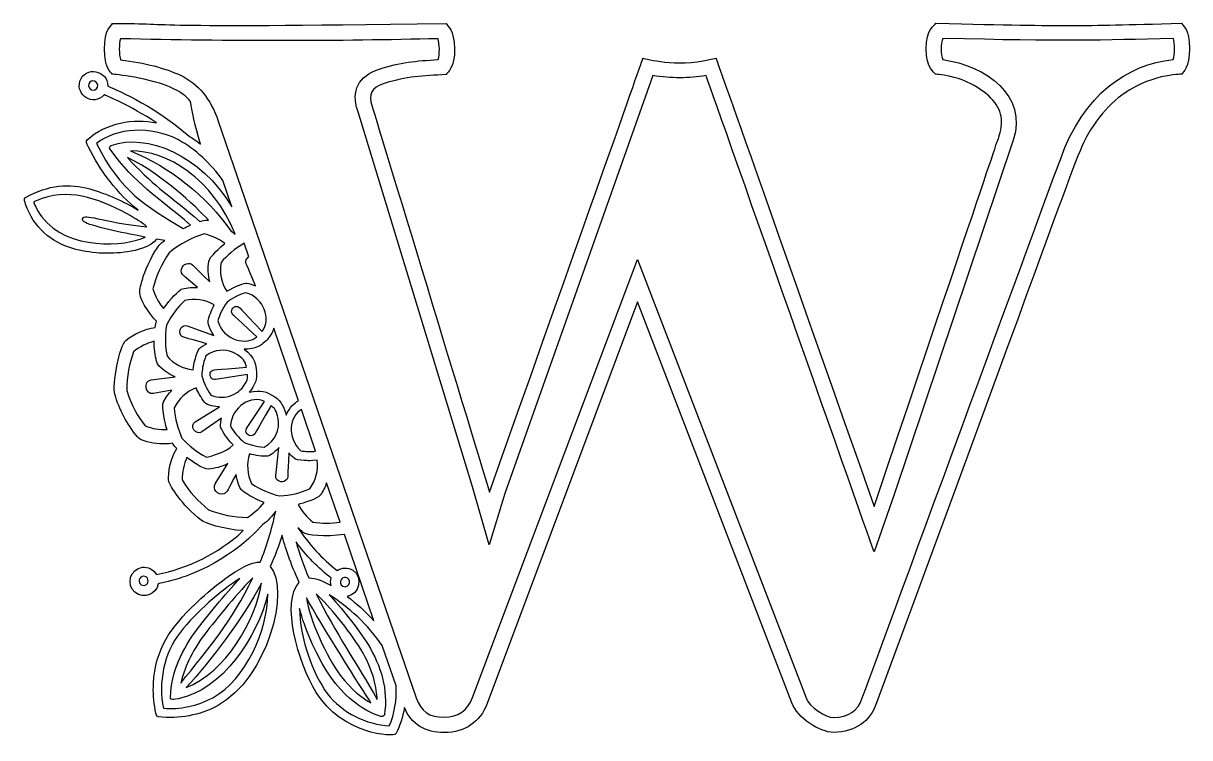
# Model space of a CAD drawing. Header units: millimetres. Extents: x -471 to 1551, y -2688 to 316.
# Drawn here: x 1215.4 to 1380.6, y -1614.5 to -1513.2 of the extents above; entities that cross this region are included whole.
import ezdxf

# ---------------------------------------------------------------- set-up
doc = ezdxf.new("R2010")
doc.units = ezdxf.units.MM
doc.header["$MEASUREMENT"] = 0
doc.layers.add('Layer 1', color=7, linetype='Continuous')

msp = doc.modelspace()

# ---------------------------------------------------------------- linework, layer by layer
at = {"layer": 'Layer 1', "color": 250}
for points, knots in [([(1379.4718, -1513.248), (1363.306, -1513.6457), (1365.3882, -1513.6925), (1344.6604, -1513.248), (1344.6604, -1513.248), (1344.4732, -1513.5288), (1343.3035, -1514.0668), (1343.3035, -1516.8742), (1343.3035, -1516.8742), (1343.3035, -1519.6581), (1344.4499, -1520.2196), (1344.6136, -1520.4535), (1344.6136, -1520.4535), (1344.8944, -1520.5237), (1348.8715, -1520.5705), (1352.1467, -1523.5416), (1352.1467, -1523.5416), (1353.9014, -1525.1325), (1354.3692, -1526.9105), (1353.644, -1529.1564), (1353.644, -1529.1564), (1353.5972, -1529.3201), (1354.8371, -1525.6004), (1335.9341, -1581.7009), (1335.9341, -1581.7009), (1312.3288, -1514.7686), (1313.5687, -1518.3246), (1313.522, -1518.1842), (1313.522, -1518.1842), (1313.522, -1518.1842), (1312.6095, -1518.3947), (1312.6095, -1518.3947), (1312.6095, -1518.3947), (1307.7668, -1519.4709), (1303.6962, -1518.2778), (1303.1815, -1518.2076), (1303.1815, -1518.2076), (1303.1347, -1518.348), (1304.3512, -1514.9089), (1281.4477, -1579.6655), (1281.4477, -1579.6655), (1280.8161, -1577.6301), (1265.9604, -1528.7586), (1264.8141, -1525.0154), (1264.8141, -1525.0154), (1264.2292, -1523.2607), (1264.6971, -1522.3717), (1266.4985, -1521.7868), (1266.4985, -1521.7868), (1269.7971, -1520.7107), (1271.926, -1520.7107), (1275.3183, -1520.5001), (1275.3183, -1520.5001), (1275.4821, -1520.196), (1276.5348, -1519.5644), (1276.488, -1516.8506), (1276.488, -1516.8506), (1276.4413, -1514.1367), (1275.4821, -1513.5987), (1275.2949, -1513.2712), (1275.2949, -1513.2712), (1229.9558, -1513.9029), (1238.2376, -1513.2712), (1228.0375, -1513.2712), (1228.0375, -1513.2712), (1227.8503, -1513.6221), (1226.8912, -1514.1134), (1226.8912, -1516.8973), (1226.8912, -1516.8973), (1226.8912, -1519.6345), (1227.8269, -1520.1726), (1227.9907, -1520.4534), (1227.9907, -1520.4534), (1228.248, -1520.5001), (1233.2311, -1520.8745), (1236.7871, -1522.5589), (1236.7871, -1522.5589), (1237.676, -1522.9801), (1238.4247, -1523.5649), (1239.1032, -1524.3136), (1239.1032, -1524.3136), (1239.2903, -1525.5535), (1239.6881, -1527.776), (1240.4834, -1530.3494), (1240.4834, -1530.3494), (1239.688, -1529.7178), (1239.3137, -1529.4838), (1238.8925, -1529.2265), (1238.8925, -1529.2265), (1233.4883, -1524.5475), (1227.9672, -1522.442), (1227.3589, -1522.1379), (1227.3589, -1522.1379), (1227.4524, -1519.8685), (1224.1304, -1519.237), (1223.4286, -1521.436), (1223.4286, -1521.436), (1222.7969, -1523.4713), (1225.347, -1525.0621), (1226.8442, -1523.3777), (1226.8442, -1523.3777), (1226.9144, -1523.4245), (1230.5406, -1524.8282), (1234.2603, -1527.3548), (1234.2603, -1527.3548), (1231.0318, -1526.6763), (1227.1249, -1527.3548), (1224.4345, -1529.7411), (1224.4345, -1529.7411), (1224.2006, -1529.9283), (1224.3643, -1530.209), (1224.6451, -1530.8173), (1224.6451, -1530.8173), (1226.2125, -1534.0224), (1228.8561, -1537.5784), (1231.6869, -1539.7073), (1231.6869, -1539.7073), (1229.6983, -1538.5142), (1227.2186, -1537.4146), (1224.8088, -1536.7128), (1224.8088, -1536.7128), (1222.0015, -1535.894), (1218.9368, -1536.1279), (1215.7317, -1537.9293), (1215.7317, -1537.9293), (1215.4042, -1538.1164), (1215.6849, -1538.5375), (1215.7317, -1538.8884), (1215.7317, -1538.8884), (1216.8547, -1542.1871), (1219.3579, -1544.2927), (1222.3992, -1545.1582), (1222.3992, -1545.1582), (1224.7386, -1545.8367), (1227.6396, -1546.0238), (1230.1428, -1545.6261), (1230.1428, -1545.6261), (1231.4295, -1545.4389), (1233.5351, -1544.9477), (1234.2603, -1543.8482), (1234.2603, -1543.8482), (1234.6581, -1543.9184), (1235.0558, -1543.9651), (1235.4301, -1544.0119), (1235.4301, -1544.0119), (1235.2429, -1544.1523), (1235.0791, -1544.2927), (1234.892, -1544.4331), (1234.892, -1544.4331), (1234.3071, -1544.9243), (1233.114, -1547.1937), (1232.5993, -1548.5739), (1232.5993, -1548.5739), (1232.1782, -1549.7203), (1231.8975, -1550.9134), (1231.8975, -1551.0303), (1231.8975, -1551.0303), (1231.8975, -1551.0303), (1231.8975, -1551.0303), (1231.8975, -1551.0303), (1231.8975, -1551.0303), (1231.8975, -1551.0303), (1231.8975, -1551.0303), (1231.8975, -1551.0303), (1231.8975, -1551.0303), (1231.6635, -1552.013), (1233.1842, -1554.4226), (1234.2838, -1555.4519), (1234.2838, -1555.4519), (1234.1668, -1555.6859), (1234.1434, -1555.99), (1234.0966, -1556.3409), (1234.0966, -1556.3409), (1232.5525, -1556.5749), (1231.102, -1557.2299), (1229.9557, -1558.1657), (1229.9557, -1558.1657), (1228.9965, -1558.8676), (1227.9906, -1564.5291), (1228.3649, -1565.8158), (1228.3649, -1565.8158), (1228.9965, -1567.9448), (1230.0727, -1570.0503), (1231.57, -1571.8517), (1231.57, -1571.8517), (1231.8273, -1572.1559), (1232.0144, -1572.2494), (1232.9269, -1572.5302), (1232.9269, -1572.5302), (1234.0966, -1572.8577), (1235.2897, -1572.9513), (1236.553, -1572.7641), (1236.553, -1572.7641), (1236.6466, -1572.9513), (1236.6934, -1573.0214), (1237.1379, -1573.4894), (1237.1379, -1573.4894), (1235.9448, -1575.5247), (1235.898, -1577.794), (1236.015, -1578.1917), (1236.015, -1578.1917), (1236.1554, -1578.7064), (1237.8398, -1581.5371), (1240.6237, -1583.6895), (1240.6237, -1583.6895), (1241.0449, -1584.0404), (1243.7353, -1584.9996), (1246.566, -1585.1399), (1246.566, -1585.1399), (1242.8462, -1588.5322), (1238.8457, -1590.4037), (1234.2603, -1591.3629), (1234.2603, -1591.3629), (1233.8626, -1590.661), (1233.0906, -1590.2165), (1232.2717, -1590.3335), (1232.2717, -1590.3335), (1230.5639, -1590.544), (1229.8854, -1592.7899), (1231.219, -1593.8661), (1231.219, -1593.8661), (1232.4824, -1594.8955), (1234.2837, -1594.1001), (1234.5176, -1592.6729), (1234.5176, -1592.6729), (1234.6581, -1592.6262), (1235.9448, -1592.4156), (1237.6292, -1591.8542), (1237.6292, -1591.8542), (1237.8164, -1591.7606), (1244.0861, -1590.0528), (1249.2798, -1584.321), (1249.2798, -1584.321), (1250.0518, -1583.7361), (1250.6601, -1583.0811), (1251.1514, -1582.3559), (1251.1514, -1582.3559), (1250.5899, -1584.9995), (1249.8647, -1587.4326), (1248.9757, -1589.5848), (1248.9757, -1589.5848), (1246.4491, -1589.4913), (1241.5128, -1593.8193), (1239.7816, -1595.5271), (1239.7816, -1595.5271), (1236.2724, -1598.8257), (1234.0967, -1601.9138), (1233.8394, -1606.8033), (1233.8394, -1606.8033), (1233.7692, -1607.9965), (1233.8628, -1609.4002), (1234.0967, -1610.5699), (1234.0967, -1610.5699), (1234.2137, -1611.2016), (1234.2839, -1611.4823), (1234.5412, -1611.5057), (1234.5412, -1611.5057), (1237.372, -1611.9034), (1240.4834, -1611.2717), (1242.8931, -1609.9616), (1242.8931, -1609.9616), (1250.0285, -1606.0547), (1253.2569, -1593.4449), (1250.3794, -1590.2164), (1250.3794, -1590.2164), (1251.0111, -1588.8127), (1251.5726, -1587.3155), (1252.0638, -1585.7714), (1252.0638, -1585.7714), (1252.4381, -1587.3856), (1253.257, -1589.8421), (1254.4969, -1592.4857), (1254.4969, -1592.4857), (1251.8767, -1595.1995), (1254.2864, -1603.7853), (1256.9066, -1608.0666), (1256.9066, -1608.0666), (1260.5094, -1613.9621), (1267.9021, -1614.4768), (1268.1828, -1613.9153), (1268.1828, -1613.9153), (1268.7443, -1612.7689), (1269.142, -1611.529), (1269.376, -1610.219), (1269.376, -1610.219), (1270.3819, -1612.5584), (1272.3471, -1613.775), (1275.0609, -1613.7516), (1275.0609, -1613.7516), (1277.9853, -1613.7281), (1280.0907, -1612.2777), (1281.1201, -1609.6107), (1281.1201, -1609.6107), (1281.1201, -1609.6107), (1302.4095, -1552.7149), (1302.4095, -1552.7149), (1302.4095, -1552.7149), (1302.4095, -1552.7149), (1324.2835, -1609.5408), (1324.2835, -1609.5408), (1324.2835, -1609.5408), (1325.0555, -1611.6931), (1328.1904, -1613.7284), (1330.179, -1613.7284), (1330.179, -1613.7284), (1333.2436, -1613.6816), (1335.3492, -1612.2077), (1336.2616, -1609.5173), (1336.2616, -1609.5173), (1366.3707, -1528.1972), (1364.4055, -1531.6362), (1367.0257, -1527.6825), (1367.0257, -1527.6825), (1368.0785, -1526.115), (1369.2482, -1524.8049), (1370.5115, -1523.8224), (1370.5115, -1523.8224), (1374.9565, -1520.3366), (1379.2846, -1520.5003), (1379.5185, -1520.4535), (1379.5185, -1520.4535), (1379.6823, -1520.126), (1380.5947, -1519.5178), (1380.5947, -1516.8274), (1380.5947, -1516.8274), (1380.6181, -1514.1137), (1379.6355, -1513.5522), (1379.4718, -1513.248)], [0, 0, 0, 0, 0.01204819, 0.01204819, 0.01204819, 0.01204819, 0.02409639, 0.02409639, 0.02409639, 0.02409639, 0.03614458, 0.03614458, 0.03614458, 0.03614458, 0.04819277, 0.04819277, 0.04819277, 0.04819277, 0.06024096, 0.06024096, 0.06024096, 0.06024096, 0.07228916, 0.07228916, 0.07228916, 0.07228916, 0.08433735, 0.08433735, 0.08433735, 0.08433735, 0.09638554, 0.09638554, 0.09638554, 0.09638554, 0.10843373, 0.10843373, 0.10843373, 0.10843373, 0.12048193, 0.12048193, 0.12048193, 0.12048193, 0.13253012, 0.13253012, 0.13253012, 0.13253012, 0.14457831, 0.14457831, 0.14457831, 0.14457831, 0.15662651, 0.15662651, 0.15662651, 0.15662651, 0.1686747, 0.1686747, 0.1686747, 0.1686747, 0.18072289, 0.18072289, 0.18072289, 0.18072289, 0.19277108, 0.19277108, 0.19277108, 0.19277108, 0.20481928, 0.20481928, 0.20481928, 0.20481928, 0.21686747, 0.21686747, 0.21686747, 0.21686747, 0.22891566, 0.22891566, 0.22891566, 0.22891566, 0.24096386, 0.24096386, 0.24096386, 0.24096386, 0.25301205, 0.25301205, 0.25301205, 0.25301205, 0.26506024, 0.26506024, 0.26506024, 0.26506024, 0.27710843, 0.27710843, 0.27710843, 0.27710843, 0.28915663, 0.28915663, 0.28915663, 0.28915663, 0.30120482, 0.30120482, 0.30120482, 0.30120482, 0.31325301, 0.31325301, 0.31325301, 0.31325301, 0.3253012, 0.3253012, 0.3253012, 0.3253012, 0.3373494, 0.3373494, 0.3373494, 0.3373494, 0.34939759, 0.34939759, 0.34939759, 0.34939759, 0.36144578, 0.36144578, 0.36144578, 0.36144578, 0.37349398, 0.37349398, 0.37349398, 0.37349398, 0.38554217, 0.38554217, 0.38554217, 0.38554217, 0.39759036, 0.39759036, 0.39759036, 0.39759036, 0.40963855, 0.40963855, 0.40963855, 0.40963855, 0.42168675, 0.42168675, 0.42168675, 0.42168675, 0.43373494, 0.43373494, 0.43373494, 0.43373494, 0.44578313, 0.44578313, 0.44578313, 0.44578313, 0.45783133, 0.45783133, 0.45783133, 0.45783133, 0.46987952, 0.46987952, 0.46987952, 0.46987952, 0.48192771, 0.48192771, 0.48192771, 0.48192771, 0.4939759, 0.4939759, 0.4939759, 0.4939759, 0.5060241, 0.5060241, 0.5060241, 0.5060241, 0.51807229, 0.51807229, 0.51807229, 0.51807229, 0.53012048, 0.53012048, 0.53012048, 0.53012048, 0.54216867, 0.54216867, 0.54216867, 0.54216867, 0.55421687, 0.55421687, 0.55421687, 0.55421687, 0.56626506, 0.56626506, 0.56626506, 0.56626506, 0.57831325, 0.57831325, 0.57831325, 0.57831325, 0.59036145, 0.59036145, 0.59036145, 0.59036145, 0.60240964, 0.60240964, 0.60240964, 0.60240964, 0.61445783, 0.61445783, 0.61445783, 0.61445783, 0.62650602, 0.62650602, 0.62650602, 0.62650602, 0.63855422, 0.63855422, 0.63855422, 0.63855422, 0.65060241, 0.65060241, 0.65060241, 0.65060241, 0.6626506, 0.6626506, 0.6626506, 0.6626506, 0.6746988, 0.6746988, 0.6746988, 0.6746988, 0.68674699, 0.68674699, 0.68674699, 0.68674699, 0.69879518, 0.69879518, 0.69879518, 0.69879518, 0.71084337, 0.71084337, 0.71084337, 0.71084337, 0.72289157, 0.72289157, 0.72289157, 0.72289157, 0.73493976, 0.73493976, 0.73493976, 0.73493976, 0.74698795, 0.74698795, 0.74698795, 0.74698795, 0.75903614, 0.75903614, 0.75903614, 0.75903614, 0.77108434, 0.77108434, 0.77108434, 0.77108434, 0.78313253, 0.78313253, 0.78313253, 0.78313253, 0.79518072, 0.79518072, 0.79518072, 0.79518072, 0.80722892, 0.80722892, 0.80722892, 0.80722892, 0.81927711, 0.81927711, 0.81927711, 0.81927711, 0.8313253, 0.8313253, 0.8313253, 0.8313253, 0.84337349, 0.84337349, 0.84337349, 0.84337349, 0.85542169, 0.85542169, 0.85542169, 0.85542169, 0.86746988, 0.86746988, 0.86746988, 0.86746988, 0.87951807, 0.87951807, 0.87951807, 0.87951807, 0.89156627, 0.89156627, 0.89156627, 0.89156627, 0.90361446, 0.90361446, 0.90361446, 0.90361446, 0.91566265, 0.91566265, 0.91566265, 0.91566265, 0.92771084, 0.92771084, 0.92771084, 0.92771084, 0.93975904, 0.93975904, 0.93975904, 0.93975904, 0.95180723, 0.95180723, 0.95180723, 0.95180723, 0.96385542, 0.96385542, 0.96385542, 0.96385542, 0.97590361, 0.97590361, 0.97590361, 0.97590361, 1, 1, 1, 1]), ([(1378.2786, -1518.3949), (1371.7982, -1519.0266), (1365.5519, -1523.3312), (1362.3, -1532.5253), (1362.3, -1532.5253), (1361.0601, -1535.8707), (1335.3727, -1605.7509), (1334.2498, -1608.839), (1334.2498, -1608.839), (1333.6181, -1610.6871), (1332.3081, -1611.5761), (1330.1557, -1611.6229), (1330.1557, -1611.6229), (1329.103, -1611.6229), (1326.7401, -1610.149), (1326.2722, -1608.839), (1326.2722, -1608.839), (1326.2722, -1608.839), (1302.3861, -1546.7259), (1302.3861, -1546.7259), (1302.3861, -1546.7259), (1302.3861, -1546.7259), (1279.0382, -1608.7922), (1279.0382, -1608.7922), (1279.0382, -1608.7922), (1278.3129, -1610.6638), (1277.0262, -1611.5528), (1274.9675, -1611.5761), (1274.9675, -1611.5761), (1272.9321, -1611.5996), (1271.6922, -1610.7339), (1271.0606, -1608.839), (1271.0606, -1608.839), (1271.0606, -1608.839), (1243.0102, -1527.0978), (1243.0102, -1527.0978), (1243.0102, -1527.0978), (1241.9575, -1523.9629), (1240.1561, -1521.7872), (1237.6762, -1520.6174), (1237.6762, -1520.6174), (1235.4771, -1519.588), (1232.623, -1518.8394), (1229.1839, -1518.4417), (1229.1839, -1518.4417), (1228.9266, -1517.693), (1228.9499, -1516.149), (1229.1605, -1515.4238), (1229.1605, -1515.4238), (1244.3203, -1515.8215), (1260.4627, -1515.7747), (1274.1486, -1515.4238), (1274.1486, -1515.4238), (1274.3591, -1516.1257), (1274.4293, -1517.6229), (1274.1486, -1518.3949), (1274.1486, -1518.3949), (1271.037, -1518.5587), (1268.7444, -1518.7692), (1265.82, -1519.7284), (1265.82, -1519.7284), (1262.8255, -1520.711), (1261.8195, -1522.8165), (1262.7787, -1525.6473), (1262.7787, -1525.6473), (1262.7787, -1525.6473), (1279.0147, -1578.9405), (1279.0147, -1578.9405), (1279.0147, -1578.9405), (1279.0147, -1578.9405), (1281.401, -1587.1287), (1281.401, -1587.1287), (1281.401, -1587.1287), (1281.401, -1587.1287), (1283.6001, -1579.8529), (1283.6001, -1579.8529), (1283.6001, -1579.8529), (1283.6001, -1579.8529), (1304.5618, -1520.6409), (1304.5618, -1520.6409), (1304.5618, -1520.6409), (1307.1586, -1521.0621), (1309.6853, -1521.0621), (1312.1183, -1520.6409), (1312.1183, -1520.6409), (1312.1183, -1520.6643), (1335.8874, -1588.1113), (1335.9107, -1588.1347), (1335.9107, -1588.1347), (1335.9107, -1588.1347), (1338.8116, -1579.8529), (1338.8116, -1579.8529), (1338.8116, -1579.8529), (1338.8116, -1579.8529), (1355.6324, -1529.7882), (1355.6324, -1529.7882), (1355.6324, -1529.7882), (1357.7145, -1523.5185), (1351.7489, -1519.2138), (1345.6662, -1518.395), (1345.6662, -1518.395), (1345.3387, -1517.6931), (1345.3387, -1516.1023), (1345.6428, -1515.3771), (1345.6428, -1515.3771), (1362.8379, -1515.8216), (1368.0082, -1515.6578), (1378.3252, -1515.3771), (1378.3252, -1515.3771), (1378.5359, -1516.1256), (1378.5359, -1517.6228), (1378.2786, -1518.3949)], [0, 0, 0, 0, 0.03448276, 0.03448276, 0.03448276, 0.03448276, 0.06896552, 0.06896552, 0.06896552, 0.06896552, 0.10344828, 0.10344828, 0.10344828, 0.10344828, 0.13793103, 0.13793103, 0.13793103, 0.13793103, 0.17241379, 0.17241379, 0.17241379, 0.17241379, 0.20689655, 0.20689655, 0.20689655, 0.20689655, 0.24137931, 0.24137931, 0.24137931, 0.24137931, 0.27586207, 0.27586207, 0.27586207, 0.27586207, 0.31034483, 0.31034483, 0.31034483, 0.31034483, 0.34482759, 0.34482759, 0.34482759, 0.34482759, 0.37931034, 0.37931034, 0.37931034, 0.37931034, 0.4137931, 0.4137931, 0.4137931, 0.4137931, 0.44827586, 0.44827586, 0.44827586, 0.44827586, 0.48275862, 0.48275862, 0.48275862, 0.48275862, 0.51724138, 0.51724138, 0.51724138, 0.51724138, 0.55172414, 0.55172414, 0.55172414, 0.55172414, 0.5862069, 0.5862069, 0.5862069, 0.5862069, 0.62068966, 0.62068966, 0.62068966, 0.62068966, 0.65517241, 0.65517241, 0.65517241, 0.65517241, 0.68965517, 0.68965517, 0.68965517, 0.68965517, 0.72413793, 0.72413793, 0.72413793, 0.72413793, 0.75862069, 0.75862069, 0.75862069, 0.75862069, 0.79310345, 0.79310345, 0.79310345, 0.79310345, 0.82758621, 0.82758621, 0.82758621, 0.82758621, 0.86206897, 0.86206897, 0.86206897, 0.86206897, 0.89655172, 0.89655172, 0.89655172, 0.89655172, 0.93103448, 0.93103448, 0.93103448, 0.93103448, 1, 1, 1, 1]), ([(1225.9087, -1522.2785), (1225.5812, -1523.0972), (1224.4115, -1522.6527), (1224.6688, -1521.834), (1224.6688, -1521.834), (1224.9495, -1520.9917), (1226.2128, -1521.483), (1225.9087, -1522.2785)], [0, 0, 0, 0, 0.33333333, 0.33333333, 0.33333333, 0.33333333, 1, 1, 1, 1]), ([(1225.7683, -1530.256), (1228.6692, -1528.0803), (1233.3248, -1527.6826), (1237.3721, -1529.7647), (1237.3721, -1529.7647), (1239.7584, -1531.0749), (1241.9808, -1533.1101), (1243.6418, -1535.5199), (1243.6418, -1535.5199), (1243.6418, -1535.5199), (1244.9285, -1539.263), (1244.9285, -1539.263), (1244.9285, -1539.263), (1240.5303, -1531.8234), (1232.8334, -1528.7588), (1227.8503, -1530.5602), (1227.8503, -1530.5602), (1227.6398, -1530.6304), (1227.5696, -1530.8877), (1227.6866, -1531.0749), (1227.6866, -1531.0749), (1231.3362, -1536.1515), (1234.3541, -1537.7423), (1239.0798, -1541.8364), (1239.0798, -1541.8364), (1238.6353, -1542.0236), (1238.3779, -1542.1639), (1238.0504, -1542.3277), (1238.0504, -1542.3277), (1232.7634, -1539.1227), (1229.2073, -1537.1575), (1225.7683, -1530.256)], [0, 0, 0, 0, 0.11111111, 0.11111111, 0.11111111, 0.11111111, 0.22222222, 0.22222222, 0.22222222, 0.22222222, 0.33333333, 0.33333333, 0.33333333, 0.33333333, 0.44444444, 0.44444444, 0.44444444, 0.44444444, 0.55555556, 0.55555556, 0.55555556, 0.55555556, 0.66666667, 0.66666667, 0.66666667, 0.66666667, 0.77777778, 0.77777778, 0.77777778, 0.77777778, 1, 1, 1, 1]), ([(1230.5876, -1531.3322), (1235.7344, -1531.2152), (1242.2616, -1535.2625), (1245.4199, -1543.1465), (1245.4199, -1543.1465), (1245.2327, -1542.9828), (1245.0222, -1542.819), (1244.8116, -1542.6553), (1244.8116, -1542.6553), (1241.3492, -1537.7423), (1236.1556, -1533.5313), (1230.5876, -1531.3322)], [0, 0, 0, 0, 0.25, 0.25, 0.25, 0.25, 0.5, 0.5, 0.5, 0.5, 1, 1, 1, 1]), ([(1230.1665, -1532.268), (1235.5473, -1534.8648), (1240.9749, -1540.3392), (1241.6533, -1541.1814), (1241.6533, -1541.1814), (1241.3258, -1541.1112), (1241.2556, -1541.0644), (1240.4134, -1541.3451), (1240.4134, -1541.3451), (1235.8046, -1537.3446), (1234.4711, -1536.8066), (1230.5876, -1532.7593), (1230.5876, -1532.7593), (1230.611, -1532.7827), (1230.1899, -1532.2913), (1230.1665, -1532.268)], [0, 0, 0, 0, 0.2, 0.2, 0.2, 0.2, 0.4, 0.4, 0.4, 0.4, 0.6, 0.6, 0.6, 0.6, 1, 1, 1, 1]), ([(1224.4582, -1541.6024), (1226.1894, -1542.2809), (1231.3129, -1543.3103), (1232.6698, -1543.5442), (1232.6698, -1543.5442), (1229.9794, -1544.8543), (1221.6509, -1545.5328), (1218.0013, -1540.6432), (1218.0013, -1540.6432), (1217.2761, -1539.6841), (1216.8784, -1538.6313), (1216.8784, -1538.5845), (1216.8784, -1538.5845), (1216.9018, -1538.5611), (1217.0655, -1538.491), (1217.2293, -1538.3974), (1217.2293, -1538.3974), (1221.6509, -1536.479), (1225.8152, -1537.9529), (1230.0964, -1540.2455), (1230.0964, -1540.2455), (1231.3598, -1540.924), (1232.3189, -1541.5557), (1232.8804, -1542.0704), (1232.8804, -1542.0704), (1226.3532, -1541.4387), (1223.9903, -1540.0584), (1223.8032, -1540.9708), (1223.8032, -1540.9708), (1223.7564, -1541.3217), (1224.1541, -1541.4621), (1224.4582, -1541.6024)], [0, 0, 0, 0, 0.11111111, 0.11111111, 0.11111111, 0.11111111, 0.22222222, 0.22222222, 0.22222222, 0.22222222, 0.33333333, 0.33333333, 0.33333333, 0.33333333, 0.44444444, 0.44444444, 0.44444444, 0.44444444, 0.55555556, 0.55555556, 0.55555556, 0.55555556, 0.66666667, 0.66666667, 0.66666667, 0.66666667, 0.77777778, 0.77777778, 0.77777778, 0.77777778, 1, 1, 1, 1]), ([(1233.7693, -1550.8902), (1234.1436, -1549.2058), (1234.9858, -1547.3108), (1236.062, -1545.7667), (1236.062, -1545.7667), (1237.6294, -1544.5034), (1239.2203, -1543.6611), (1240.9983, -1543.0763), (1240.9983, -1543.0763), (1242.051, -1543.3103), (1243.1039, -1543.7782), (1243.9461, -1544.4332), (1243.9461, -1544.4332), (1243.408, -1544.8777), (1241.747, -1546.375), (1241.6767, -1547.0066), (1241.6767, -1547.0066), (1241.5363, -1547.9191), (1241.5598, -1548.9484), (1241.8172, -1549.8842), (1241.8172, -1549.8842), (1239.4308, -1547.6618), (1239.4308, -1547.2406), (1238.7758, -1547.264), (1238.7758, -1547.264), (1238.0038, -1547.2875), (1237.4891, -1548.2232), (1237.9336, -1548.8315), (1237.9336, -1548.8315), (1238.0272, -1548.9485), (1237.9102, -1548.8315), (1240.0625, -1550.7031), (1240.0625, -1550.7031), (1239.3139, -1550.6563), (1238.1441, -1550.7265), (1237.7699, -1550.9371), (1237.7699, -1550.9371), (1237.4423, -1551.1008), (1236.2024, -1552.294), (1235.2667, -1553.6742), (1235.2667, -1553.6742), (1234.5648, -1552.8319), (1234.0734, -1551.8727), (1233.7693, -1550.8902)], [0, 0, 0, 0, 0.08333333, 0.08333333, 0.08333333, 0.08333333, 0.16666667, 0.16666667, 0.16666667, 0.16666667, 0.25, 0.25, 0.25, 0.25, 0.33333333, 0.33333333, 0.33333333, 0.33333333, 0.41666667, 0.41666667, 0.41666667, 0.41666667, 0.5, 0.5, 0.5, 0.5, 0.58333333, 0.58333333, 0.58333333, 0.58333333, 0.66666667, 0.66666667, 0.66666667, 0.66666667, 0.75, 0.75, 0.75, 0.75, 0.83333333, 0.83333333, 0.83333333, 0.83333333, 1, 1, 1, 1]), ([(1248.2974, -1550.469), (1248.0167, -1550.3286), (1247.385, -1550.0479), (1247.081, -1550.0479), (1247.081, -1550.0479), (1246.8002, -1550.0479), (1245.4433, -1550.469), (1244.2268, -1551.2176), (1244.2268, -1551.2176), (1243.4314, -1550.0245), (1243.1741, -1548.5506), (1243.408, -1547.1469), (1243.408, -1547.1469), (1244.2035, -1546.1877), (1245.3732, -1545.1817), (1246.7067, -1544.4097), (1246.7067, -1544.4097), (1246.7067, -1544.4097), (1247.3617, -1546.3281), (1247.3617, -1546.3281), (1247.3617, -1546.3281), (1247.1979, -1546.4217), (1247.0575, -1546.5621), (1246.9874, -1546.7493), (1246.9874, -1546.7493), (1246.7768, -1547.264), (1247.0575, -1547.3342), (1248.2974, -1550.469)], [0, 0, 0, 0, 0.125, 0.125, 0.125, 0.125, 0.25, 0.25, 0.25, 0.25, 0.375, 0.375, 0.375, 0.375, 0.5, 0.5, 0.5, 0.5, 0.625, 0.625, 0.625, 0.625, 0.75, 0.75, 0.75, 0.75, 1, 1, 1, 1]), ([(1242.402, -1557.4641), (1242.402, -1557.4641), (1238.6354, -1556.1072), (1238.6354, -1556.1072), (1238.6354, -1556.1072), (1237.9102, -1555.8499), (1237.2552, -1556.8324), (1237.723, -1557.4641), (1237.723, -1557.4641), (1237.9803, -1557.8151), (1238.0739, -1557.6746), (1241.396, -1558.6573), (1241.396, -1558.6573), (1241.0217, -1558.821), (1240.4836, -1559.1252), (1240.3198, -1559.3592), (1240.3198, -1559.3592), (1239.9455, -1559.8739), (1239.5244, -1561.5348), (1239.4542, -1562.3303), (1239.4542, -1562.3303), (1238.0037, -1562.2133), (1236.6936, -1561.4881), (1235.7578, -1560.4353), (1235.7578, -1560.4353), (1235.4771, -1559.1486), (1235.4303, -1557.5812), (1235.6876, -1556.0371), (1235.6876, -1556.0371), (1236.4129, -1554.5866), (1237.3486, -1553.37), (1238.2845, -1552.5045), (1238.2845, -1552.5045), (1239.6647, -1552.2003), (1241.1854, -1552.3641), (1242.4487, -1553.1595), (1242.4487, -1553.1595), (1242.168, -1553.6976), (1241.8405, -1554.3527), (1241.6065, -1555.3586), (1241.6065, -1555.3586), (1241.63, -1555.4054), (1241.4194, -1556.1306), (1242.402, -1557.4641)], [0, 0, 0, 0, 0.08333333, 0.08333333, 0.08333333, 0.08333333, 0.16666667, 0.16666667, 0.16666667, 0.16666667, 0.25, 0.25, 0.25, 0.25, 0.33333333, 0.33333333, 0.33333333, 0.33333333, 0.41666667, 0.41666667, 0.41666667, 0.41666667, 0.5, 0.5, 0.5, 0.5, 0.58333333, 0.58333333, 0.58333333, 0.58333333, 0.66666667, 0.66666667, 0.66666667, 0.66666667, 0.75, 0.75, 0.75, 0.75, 0.83333333, 0.83333333, 0.83333333, 0.83333333, 1, 1, 1, 1]), ([(1249.2332, -1556.9026), (1245.9579, -1553.5572), (1246.0983, -1553.37), (1245.6071, -1553.37), (1245.6071, -1553.37), (1245.069, -1553.37), (1244.6946, -1554.0251), (1245.0222, -1554.4696), (1245.0222, -1554.4696), (1245.0924, -1554.5398), (1244.9052, -1554.376), (1248.4612, -1557.6746), (1248.4612, -1557.6746), (1247.1978, -1558.9146), (1243.7121, -1558.2596), (1242.9634, -1555.4288), (1242.9634, -1555.4288), (1243.2442, -1554.4696), (1243.5249, -1553.8145), (1244.2736, -1552.7617), (1244.2736, -1552.7617), (1244.8351, -1552.2938), (1245.9814, -1551.6855), (1246.9172, -1551.4282), (1246.9172, -1551.4282), (1249.4672, -1552.1301), (1250.5668, -1555.148), (1249.2332, -1556.9026)], [0, 0, 0, 0, 0.125, 0.125, 0.125, 0.125, 0.25, 0.25, 0.25, 0.25, 0.375, 0.375, 0.375, 0.375, 0.5, 0.5, 0.5, 0.5, 0.625, 0.625, 0.625, 0.625, 0.75, 0.75, 0.75, 0.75, 1, 1, 1, 1]), ([(1252.6255, -1568.7871), (1252.3915, -1567.7344), (1251.9236, -1566.7752), (1251.0346, -1566.1903), (1251.0346, -1566.1903), (1249.8415, -1565.4183), (1249.0695, -1565.1376), (1247.4085, -1565.5353), (1247.4085, -1565.5353), (1247.853, -1564.9738), (1248.3911, -1564.0848), (1248.4379, -1563.3829), (1248.4379, -1563.3829), (1248.5081, -1561.605), (1248.1806, -1560.5521), (1246.6832, -1559.4292), (1246.6832, -1559.4292), (1247.3149, -1559.4292), (1248.2273, -1559.3122), (1248.7888, -1559.008), (1248.7888, -1559.008), (1248.9993, -1558.9145), (1249.7246, -1558.3764), (1250.1457, -1557.8383), (1250.1457, -1557.8383), (1250.3562, -1557.5108), (1250.6838, -1557.2066), (1250.8709, -1556.4581), (1250.8709, -1556.4581), (1250.8709, -1556.4581), (1254.4035, -1566.7283), (1254.4035, -1566.7283), (1254.4035, -1566.7283), (1253.7718, -1567.0559), (1253.1635, -1567.5706), (1252.6255, -1568.7871)], [0, 0, 0, 0, 0.1, 0.1, 0.1, 0.1, 0.2, 0.2, 0.2, 0.2, 0.3, 0.3, 0.3, 0.3, 0.4, 0.4, 0.4, 0.4, 0.5, 0.5, 0.5, 0.5, 0.6, 0.6, 0.6, 0.6, 0.7, 0.7, 0.7, 0.7, 0.8, 0.8, 0.8, 0.8, 1, 1, 1, 1]), ([(1233.8395, -1565.7225), (1233.8395, -1565.7225), (1236.4363, -1565.2312), (1236.4363, -1565.2312), (1236.4363, -1565.2312), (1236.0151, -1565.6991), (1235.6175, -1566.2138), (1235.2666, -1566.8922), (1235.2666, -1566.8922), (1234.9156, -1567.5239), (1235.5239, -1570.1207), (1235.7578, -1570.8225), (1235.7578, -1570.8225), (1234.7051, -1570.8693), (1233.6289, -1570.6821), (1232.6463, -1570.2845), (1232.6463, -1570.2845), (1231.6169, -1568.9978), (1230.6577, -1567.2666), (1230.0495, -1565.3014), (1230.0495, -1565.3014), (1230.0495, -1563.2895), (1230.4004, -1561.3945), (1231.0321, -1559.7802), (1231.0321, -1559.7802), (1231.8977, -1559.0783), (1232.9037, -1558.5637), (1233.933, -1558.3063), (1233.933, -1558.3063), (1233.933, -1559.3357), (1234.0734, -1560.2949), (1234.2839, -1561.1605), (1234.2839, -1561.1605), (1234.2839, -1561.1605), (1234.2839, -1561.2072), (1234.3074, -1561.2072), (1234.3074, -1561.2072), (1234.4478, -1561.9559), (1236.1556, -1563.0321), (1236.9042, -1563.3596), (1236.9042, -1563.3596), (1236.9042, -1563.3596), (1233.5354, -1563.7573), (1233.5354, -1563.7573), (1233.5354, -1563.7573), (1232.3189, -1563.9211), (1232.6464, -1565.9564), (1233.8395, -1565.7225)], [0, 0, 0, 0, 0.07692308, 0.07692308, 0.07692308, 0.07692308, 0.15384615, 0.15384615, 0.15384615, 0.15384615, 0.23076923, 0.23076923, 0.23076923, 0.23076923, 0.30769231, 0.30769231, 0.30769231, 0.30769231, 0.38461538, 0.38461538, 0.38461538, 0.38461538, 0.46153846, 0.46153846, 0.46153846, 0.46153846, 0.53846154, 0.53846154, 0.53846154, 0.53846154, 0.61538462, 0.61538462, 0.61538462, 0.61538462, 0.69230769, 0.69230769, 0.69230769, 0.69230769, 0.76923077, 0.76923077, 0.76923077, 0.76923077, 0.84615385, 0.84615385, 0.84615385, 0.84615385, 1, 1, 1, 1]), ([(1240.7643, -1562.2601), (1240.8579, -1561.5348), (1241.1153, -1560.7394), (1241.279, -1560.3651), (1241.279, -1560.3651), (1243.9226, -1558.4234), (1246.7534, -1560.5523), (1246.9405, -1561.6285), (1246.9405, -1561.6285), (1246.9405, -1561.6285), (1246.964, -1561.7922), (1246.964, -1561.7922), (1246.964, -1561.7922), (1246.9874, -1561.8624), (1246.9874, -1561.9092), (1247.0107, -1561.956), (1247.0107, -1561.956), (1242.3785, -1562.4239), (1242.285, -1562.19), (1241.9809, -1562.611), (1241.9809, -1562.611), (1241.6534, -1563.0789), (1242.0277, -1563.8042), (1242.6126, -1563.734), (1242.6126, -1563.734), (1242.6126, -1563.734), (1247.1512, -1563.0321), (1247.1512, -1563.0321), (1247.1512, -1563.0321), (1247.1277, -1563.4064), (1247.1979, -1563.617), (1246.964, -1564.0848), (1246.964, -1564.0848), (1246.1685, -1565.699), (1244.0396, -1566.822), (1241.9809, -1565.933), (1241.9809, -1565.933), (1241.279, -1564.9504), (1240.9983, -1564.272), (1240.6942, -1563.2426), (1240.6942, -1563.2426), (1240.6941, -1563.1256), (1240.6473, -1563.1491), (1240.7643, -1562.2601)], [0, 0, 0, 0, 0.08333333, 0.08333333, 0.08333333, 0.08333333, 0.16666667, 0.16666667, 0.16666667, 0.16666667, 0.25, 0.25, 0.25, 0.25, 0.33333333, 0.33333333, 0.33333333, 0.33333333, 0.41666667, 0.41666667, 0.41666667, 0.41666667, 0.5, 0.5, 0.5, 0.5, 0.58333333, 0.58333333, 0.58333333, 0.58333333, 0.66666667, 0.66666667, 0.66666667, 0.66666667, 0.75, 0.75, 0.75, 0.75, 0.83333333, 0.83333333, 0.83333333, 0.83333333, 1, 1, 1, 1]), ([(1236.7638, -1567.7578), (1237.4423, -1566.4477), (1238.4717, -1565.4184), (1239.8753, -1564.9037), (1239.8753, -1564.9037), (1240.2263, -1565.6757), (1240.4602, -1566.1202), (1241.1153, -1566.9858), (1241.1153, -1566.9858), (1241.396, -1567.3835), (1242.6827, -1567.5941), (1243.174, -1567.6175), (1243.174, -1567.6175), (1243.174, -1567.6175), (1239.7584, -1569.7231), (1239.7584, -1569.7231), (1239.7584, -1569.7231), (1239.3841, -1569.957), (1239.2904, -1570.4717), (1239.5478, -1570.8695), (1239.5478, -1570.8695), (1239.7818, -1571.2437), (1240.3198, -1571.4075), (1240.6942, -1571.1502), (1240.6942, -1571.1502), (1240.6942, -1571.1502), (1243.4781, -1569.185), (1243.4781, -1569.185), (1243.4781, -1569.185), (1243.4314, -1569.3722), (1243.4079, -1569.536), (1243.3612, -1569.7699), (1243.3612, -1569.7699), (1243.2676, -1570.4484), (1243.3612, -1570.5186), (1243.4547, -1570.7057), (1243.4547, -1570.7057), (1243.946, -1571.7117), (1244.5777, -1572.4136), (1245.1391, -1572.9984), (1245.1391, -1572.9984), (1244.2034, -1573.981), (1241.7937, -1574.6828), (1241.3491, -1574.7062), (1241.3491, -1574.7062), (1239.9922, -1574.0043), (1238.8459, -1573.092), (1237.8633, -1572.0158), (1237.8633, -1572.0158), (1237.3019, -1570.729), (1236.8808, -1569.2551), (1236.7638, -1567.7578)], [0, 0, 0, 0, 0.07142857, 0.07142857, 0.07142857, 0.07142857, 0.14285714, 0.14285714, 0.14285714, 0.14285714, 0.21428571, 0.21428571, 0.21428571, 0.21428571, 0.28571429, 0.28571429, 0.28571429, 0.28571429, 0.35714286, 0.35714286, 0.35714286, 0.35714286, 0.42857143, 0.42857143, 0.42857143, 0.42857143, 0.5, 0.5, 0.5, 0.5, 0.57142857, 0.57142857, 0.57142857, 0.57142857, 0.64285714, 0.64285714, 0.64285714, 0.64285714, 0.71428571, 0.71428571, 0.71428571, 0.71428571, 0.78571429, 0.78571429, 0.78571429, 0.78571429, 0.85714286, 0.85714286, 0.85714286, 0.85714286, 1, 1, 1, 1]), ([(1249.5842, -1566.822), (1249.5842, -1566.822), (1247.0341, -1570.6588), (1247.0341, -1570.6588), (1247.0341, -1570.6588), (1246.7066, -1571.15), (1247.2446, -1571.8285), (1247.8295, -1571.6647), (1247.8295, -1571.6647), (1248.274, -1571.5477), (1248.0868, -1571.4775), (1250.4966, -1567.4069), (1250.4966, -1567.4069), (1250.9411, -1567.7344), (1251.3153, -1568.1088), (1251.5025, -1569.2551), (1251.5025, -1569.2551), (1251.7598, -1570.8225), (1251.1282, -1572.3899), (1249.5374, -1573.3024), (1249.5374, -1573.3024), (1248.2272, -1573.2088), (1247.3617, -1572.9281), (1246.6598, -1572.6239), (1246.6598, -1572.6239), (1245.9111, -1571.9922), (1245.2561, -1571.2202), (1244.7648, -1570.3546), (1244.7648, -1570.3546), (1244.8818, -1567.4302), (1247.8295, -1565.933), (1249.5842, -1566.822)], [0, 0, 0, 0, 0.11111111, 0.11111111, 0.11111111, 0.11111111, 0.22222222, 0.22222222, 0.22222222, 0.22222222, 0.33333333, 0.33333333, 0.33333333, 0.33333333, 0.44444444, 0.44444444, 0.44444444, 0.44444444, 0.55555556, 0.55555556, 0.55555556, 0.55555556, 0.66666667, 0.66666667, 0.66666667, 0.66666667, 0.77777778, 0.77777778, 0.77777778, 0.77777778, 1, 1, 1, 1]), ([(1256.8131, -1573.8872), (1256.0644, -1573.9574), (1255.386, -1573.934), (1254.7075, -1573.817), (1254.7075, -1573.817), (1252.6254, -1571.9454), (1253.1634, -1568.904), (1254.8011, -1567.9683), (1254.8011, -1567.9683), (1254.8011, -1567.9683), (1256.8131, -1573.8872), (1256.8131, -1573.8872)], [0, 0, 0, 0, 0.25, 0.25, 0.25, 0.25, 0.5, 0.5, 0.5, 0.5, 1, 1, 1, 1]), ([(1251.7598, -1580.2272), (1250.3327, -1579.8997), (1248.9992, -1579.3148), (1247.736, -1578.4726), (1247.736, -1578.4726), (1247.1277, -1577.1391), (1246.964, -1575.6652), (1247.4552, -1574.2616), (1247.4552, -1574.2616), (1248.1805, -1574.4721), (1249.397, -1574.6358), (1249.8415, -1574.5891), (1249.8415, -1574.5891), (1250.3328, -1574.6358), (1251.292, -1573.7703), (1251.6195, -1573.3726), (1251.6195, -1573.3726), (1251.6195, -1573.3726), (1251.1516, -1577.3497), (1251.1516, -1577.3497), (1251.1516, -1577.3497), (1251.058, -1578.0515), (1252.0172, -1578.5194), (1252.6021, -1578.0047), (1252.6021, -1578.0047), (1252.9998, -1577.6537), (1252.7892, -1577.4666), (1253.0232, -1574.0978), (1253.0232, -1574.0978), (1253.2104, -1574.3551), (1253.6782, -1574.8698), (1253.9356, -1574.9868), (1253.9356, -1574.9868), (1254.2631, -1575.1505), (1255.199, -1575.1973), (1255.5498, -1575.2207), (1255.5498, -1575.2207), (1255.8071, -1575.2207), (1255.9943, -1575.2675), (1257.0237, -1575.174), (1257.0237, -1575.174), (1257.2343, -1576.6244), (1256.8365, -1578.0048), (1255.9943, -1579.1978), (1255.9943, -1579.1978), (1254.6608, -1579.8061), (1253.187, -1580.1336), (1251.7598, -1580.2272)], [0, 0, 0, 0, 0.07692308, 0.07692308, 0.07692308, 0.07692308, 0.15384615, 0.15384615, 0.15384615, 0.15384615, 0.23076923, 0.23076923, 0.23076923, 0.23076923, 0.30769231, 0.30769231, 0.30769231, 0.30769231, 0.38461538, 0.38461538, 0.38461538, 0.38461538, 0.46153846, 0.46153846, 0.46153846, 0.46153846, 0.53846154, 0.53846154, 0.53846154, 0.53846154, 0.61538462, 0.61538462, 0.61538462, 0.61538462, 0.69230769, 0.69230769, 0.69230769, 0.69230769, 0.76923077, 0.76923077, 0.76923077, 0.76923077, 0.84615385, 0.84615385, 0.84615385, 0.84615385, 1, 1, 1, 1]), ([(1247.1511, -1583.2685), (1245.1859, -1583.245), (1243.3845, -1582.8708), (1241.6299, -1582.169), (1241.6299, -1582.169), (1240.1794, -1581.0226), (1238.8927, -1579.6189), (1237.9101, -1577.9579), (1237.9101, -1577.9579), (1237.9101, -1576.7648), (1238.1441, -1575.712), (1238.5651, -1574.7763), (1238.5651, -1574.7763), (1239.0798, -1575.174), (1240.928, -1576.4841), (1241.583, -1576.4139), (1241.583, -1576.4139), (1242.5656, -1576.3437), (1243.5014, -1576.0864), (1244.367, -1575.6419), (1244.367, -1575.6419), (1244.367, -1575.6419), (1242.589, -1578.5195), (1242.589, -1578.5195), (1242.589, -1578.5195), (1242.1445, -1579.2214), (1242.9399, -1580.1805), (1243.8055, -1579.8997), (1243.8055, -1579.8997), (1244.3904, -1579.736), (1244.2967, -1579.3383), (1245.5601, -1577.1626), (1245.5601, -1577.1626), (1245.7005, -1578.1685), (1246.0982, -1579.1043), (1246.2386, -1579.2915), (1246.2386, -1579.2915), (1246.5427, -1579.6892), (1248.1569, -1580.6484), (1249.5139, -1581.1631), (1249.5139, -1581.1631), (1248.8589, -1582.0285), (1247.619, -1582.9644), (1247.1511, -1583.2685)], [0, 0, 0, 0, 0.08333333, 0.08333333, 0.08333333, 0.08333333, 0.16666667, 0.16666667, 0.16666667, 0.16666667, 0.25, 0.25, 0.25, 0.25, 0.33333333, 0.33333333, 0.33333333, 0.33333333, 0.41666667, 0.41666667, 0.41666667, 0.41666667, 0.5, 0.5, 0.5, 0.5, 0.58333333, 0.58333333, 0.58333333, 0.58333333, 0.66666667, 0.66666667, 0.66666667, 0.66666667, 0.75, 0.75, 0.75, 0.75, 0.83333333, 0.83333333, 0.83333333, 0.83333333, 1, 1, 1, 1]), ([(1256.4154, -1583.9236), (1255.5497, -1583.2217), (1254.8479, -1582.4029), (1254.3332, -1581.4204), (1254.3332, -1581.4204), (1254.9182, -1581.28), (1257.164, -1580.625), (1257.4916, -1580.0869), (1257.4916, -1580.0869), (1257.8658, -1579.5489), (1258.1466, -1578.964), (1258.3572, -1578.3791), (1258.3572, -1578.3791), (1258.3572, -1578.3791), (1260.2756, -1583.947), (1260.2756, -1583.947), (1260.2756, -1583.947), (1259.0122, -1584.1107), (1257.7255, -1584.1107), (1256.4154, -1583.9236)], [0, 0, 0, 0, 0.16666667, 0.16666667, 0.16666667, 0.16666667, 0.33333333, 0.33333333, 0.33333333, 0.33333333, 0.5, 0.5, 0.5, 0.5, 0.66666667, 0.66666667, 0.66666667, 0.66666667, 1, 1, 1, 1]), ([(1262.077, -1590.7548), (1261.3985, -1590.2869), (1260.4861, -1590.3571), (1259.8545, -1590.7783), (1259.8545, -1590.7783), (1257.7256, -1589.0938), (1255.8307, -1587.0585), (1254.31, -1584.719), (1254.31, -1584.719), (1254.544, -1584.953), (1254.7779, -1585.1635), (1255.0587, -1585.3975), (1255.0587, -1585.3975), (1255.5734, -1585.8186), (1258.0532, -1586.0759), (1260.8839, -1585.6782), (1260.8839, -1585.6782), (1260.8839, -1585.6782), (1265.0715, -1597.9137), (1265.0715, -1597.9137), (1265.0715, -1597.9137), (1263.8784, -1596.6035), (1262.5449, -1595.4105), (1261.2582, -1594.4513), (1261.2582, -1594.4513), (1263.1063, -1594.1939), (1263.5274, -1591.714), (1262.077, -1590.7548)], [0, 0, 0, 0, 0.125, 0.125, 0.125, 0.125, 0.25, 0.25, 0.25, 0.25, 0.375, 0.375, 0.375, 0.375, 0.5, 0.5, 0.5, 0.5, 0.625, 0.625, 0.625, 0.625, 0.75, 0.75, 0.75, 0.75, 1, 1, 1, 1]), ([(1254.0292, -1586.731), (1255.4563, -1588.6727), (1257.2108, -1590.4741), (1259.0122, -1591.8778), (1259.0122, -1591.8778), (1258.9187, -1592.2053), (1258.8952, -1592.5797), (1258.9888, -1592.9305), (1258.9888, -1592.9305), (1258.0998, -1592.4158), (1256.8599, -1591.8076), (1255.8305, -1591.831), (1255.8305, -1591.831), (1255.1287, -1590.1466), (1254.4971, -1588.3919), (1254.0292, -1586.731)], [0, 0, 0, 0, 0.2, 0.2, 0.2, 0.2, 0.4, 0.4, 0.4, 0.4, 0.6, 0.6, 0.6, 0.6, 1, 1, 1, 1]), ([(1232.9972, -1592.6264), (1232.623, -1593.1411), (1231.8509, -1592.8837), (1231.8041, -1592.3223), (1231.8041, -1592.3223), (1231.7573, -1591.6672), (1232.5761, -1591.3396), (1232.9738, -1591.8543), (1232.9738, -1591.8543), (1233.1377, -1592.0883), (1233.0909, -1592.486), (1232.9972, -1592.6264)], [0, 0, 0, 0, 0.25, 0.25, 0.25, 0.25, 0.5, 0.5, 0.5, 0.5, 1, 1, 1, 1]), ([(1242.2382, -1608.8155), (1240.0859, -1609.9853), (1237.5125, -1610.5), (1235.2432, -1610.3128), (1235.2432, -1610.3128), (1234.4946, -1606.7334), (1235.29, -1602.5457), (1237.6529, -1599.5044), (1237.6529, -1599.5044), (1239.8988, -1596.6502), (1243.408, -1593.6089), (1246.0516, -1591.9245), (1246.0516, -1591.9245), (1244.7882, -1593.2814), (1241.5832, -1597.0479), (1240.0859, -1599.0364), (1240.0859, -1599.0364), (1237.9803, -1601.8204), (1236.2959, -1605.2594), (1236.2491, -1608.7452), (1236.2491, -1608.7452), (1236.2491, -1608.8388), (1236.2725, -1608.9324), (1236.3661, -1609.0025), (1236.3661, -1609.0025), (1236.5533, -1609.1663), (1236.7404, -1609.026), (1237.3487, -1608.9558), (1237.3487, -1608.9558), (1243.5484, -1607.786), (1248.5314, -1600.2295), (1250.0521, -1594.1469), (1250.0521, -1594.1469), (1250.0053, -1599.1535), (1246.964, -1606.2421), (1242.2382, -1608.8155)], [0, 0, 0, 0, 0.1, 0.1, 0.1, 0.1, 0.2, 0.2, 0.2, 0.2, 0.3, 0.3, 0.3, 0.3, 0.4, 0.4, 0.4, 0.4, 0.5, 0.5, 0.5, 0.5, 0.6, 0.6, 0.6, 0.6, 0.7, 0.7, 0.7, 0.7, 0.8, 0.8, 0.8, 0.8, 1, 1, 1, 1]), ([(1247.8997, -1591.831), (1244.9754, -1598.0072), (1241.6065, -1601.844), (1237.723, -1606.7335), (1237.723, -1606.7335), (1238.1675, -1604.7449), (1239.1969, -1602.3352), (1241.0918, -1599.8086), (1241.0918, -1599.8086), (1242.5892, -1597.8435), (1246.2621, -1593.3984), (1247.8997, -1591.831)], [0, 0, 0, 0, 0.25, 0.25, 0.25, 0.25, 0.5, 0.5, 0.5, 0.5, 1, 1, 1, 1]), ([(1249.1397, -1592.5797), (1248.3442, -1597.8669), (1244.063, -1605.2128), (1238.4482, -1607.3885), (1238.4482, -1607.3885), (1242.0277, -1603.505), (1246.496, -1597.6095), (1249.1397, -1592.5797)], [0, 0, 0, 0, 0.33333333, 0.33333333, 0.33333333, 0.33333333, 1, 1, 1, 1]), ([(1260.4393, -1592.8135), (1259.9948, -1592.2053), (1260.7669, -1591.5034), (1261.3283, -1591.8778), (1261.3283, -1591.8778), (1261.6325, -1592.065), (1261.7026, -1592.486), (1261.5155, -1592.7902), (1261.5155, -1592.7902), (1261.2581, -1593.1879), (1260.6966, -1593.1879), (1260.4393, -1592.8135)], [0, 0, 0, 0, 0.25, 0.25, 0.25, 0.25, 0.5, 0.5, 0.5, 0.5, 1, 1, 1, 1]), ([(1267.2472, -1612.8161), (1264.0656, -1612.5821), (1260.5798, -1611.0147), (1258.4508, -1608.2073), (1258.4508, -1608.2073), (1256.4857, -1605.5637), (1254.4737, -1600.2531), (1254.544, -1596.159), (1254.544, -1596.159), (1255.2224, -1599.0132), (1256.8366, -1602.5224), (1258.3105, -1604.9086), (1258.3105, -1604.9086), (1261.7729, -1610.5468), (1266.0776, -1611.4591), (1266.1244, -1611.4826), (1266.1244, -1611.4826), (1266.3116, -1611.5528), (1266.5221, -1611.4124), (1266.5455, -1611.2253), (1266.5455, -1611.2253), (1267.107, -1607.6927), (1266.0776, -1604.3004), (1264.2294, -1601.2825), (1264.2294, -1601.2825), (1262.8023, -1598.9431), (1260.2757, -1595.855), (1258.7317, -1594.2173), (1258.7317, -1594.2173), (1261.4221, -1595.9017), (1264.323, -1598.5453), (1266.2414, -1601.4229), (1266.2414, -1601.4229), (1266.2414, -1601.4229), (1268.2065, -1607.1312), (1268.2065, -1607.1312), (1268.2065, -1607.1312), (1268.3467, -1609.1197), (1267.9725, -1611.1083), (1267.2472, -1612.8161)], [0, 0, 0, 0, 0.09090909, 0.09090909, 0.09090909, 0.09090909, 0.18181818, 0.18181818, 0.18181818, 0.18181818, 0.27272727, 0.27272727, 0.27272727, 0.27272727, 0.36363636, 0.36363636, 0.36363636, 0.36363636, 0.45454545, 0.45454545, 0.45454545, 0.45454545, 0.54545455, 0.54545455, 0.54545455, 0.54545455, 0.63636364, 0.63636364, 0.63636364, 0.63636364, 0.72727273, 0.72727273, 0.72727273, 0.72727273, 0.81818182, 0.81818182, 0.81818182, 0.81818182, 1, 1, 1, 1]), ([(1256.8833, -1594.0769), (1258.7081, -1595.8081), (1261.4921, -1599.1536), (1263.1999, -1601.9375), (1263.1999, -1601.9375), (1265.0715, -1604.9789), (1265.4693, -1607.6225), (1265.516, -1609.0495), (1265.516, -1609.0495), (1262.7086, -1604.0197), (1259.6205, -1599.6916), (1256.8833, -1594.0769)], [0, 0, 0, 0, 0.25, 0.25, 0.25, 0.25, 0.5, 0.5, 0.5, 0.5, 1, 1, 1, 1]), ([(1264.6504, -1609.5408), (1263.5509, -1608.9325), (1261.9132, -1607.7628), (1260.2989, -1605.6339), (1260.2989, -1605.6339), (1258.4273, -1603.1307), (1255.9241, -1597.703), (1255.503, -1594.6384), (1255.503, -1594.6384), (1257.398, -1598.1008), (1263.4572, -1607.7394), (1264.6504, -1609.5408)], [0, 0, 0, 0, 0.25, 0.25, 0.25, 0.25, 0.5, 0.5, 0.5, 0.5, 1, 1, 1, 1])]:
    msp.add_open_spline(points, degree=3, knots=knots, dxfattribs=at)

doc.saveas('drawing.dxf')
